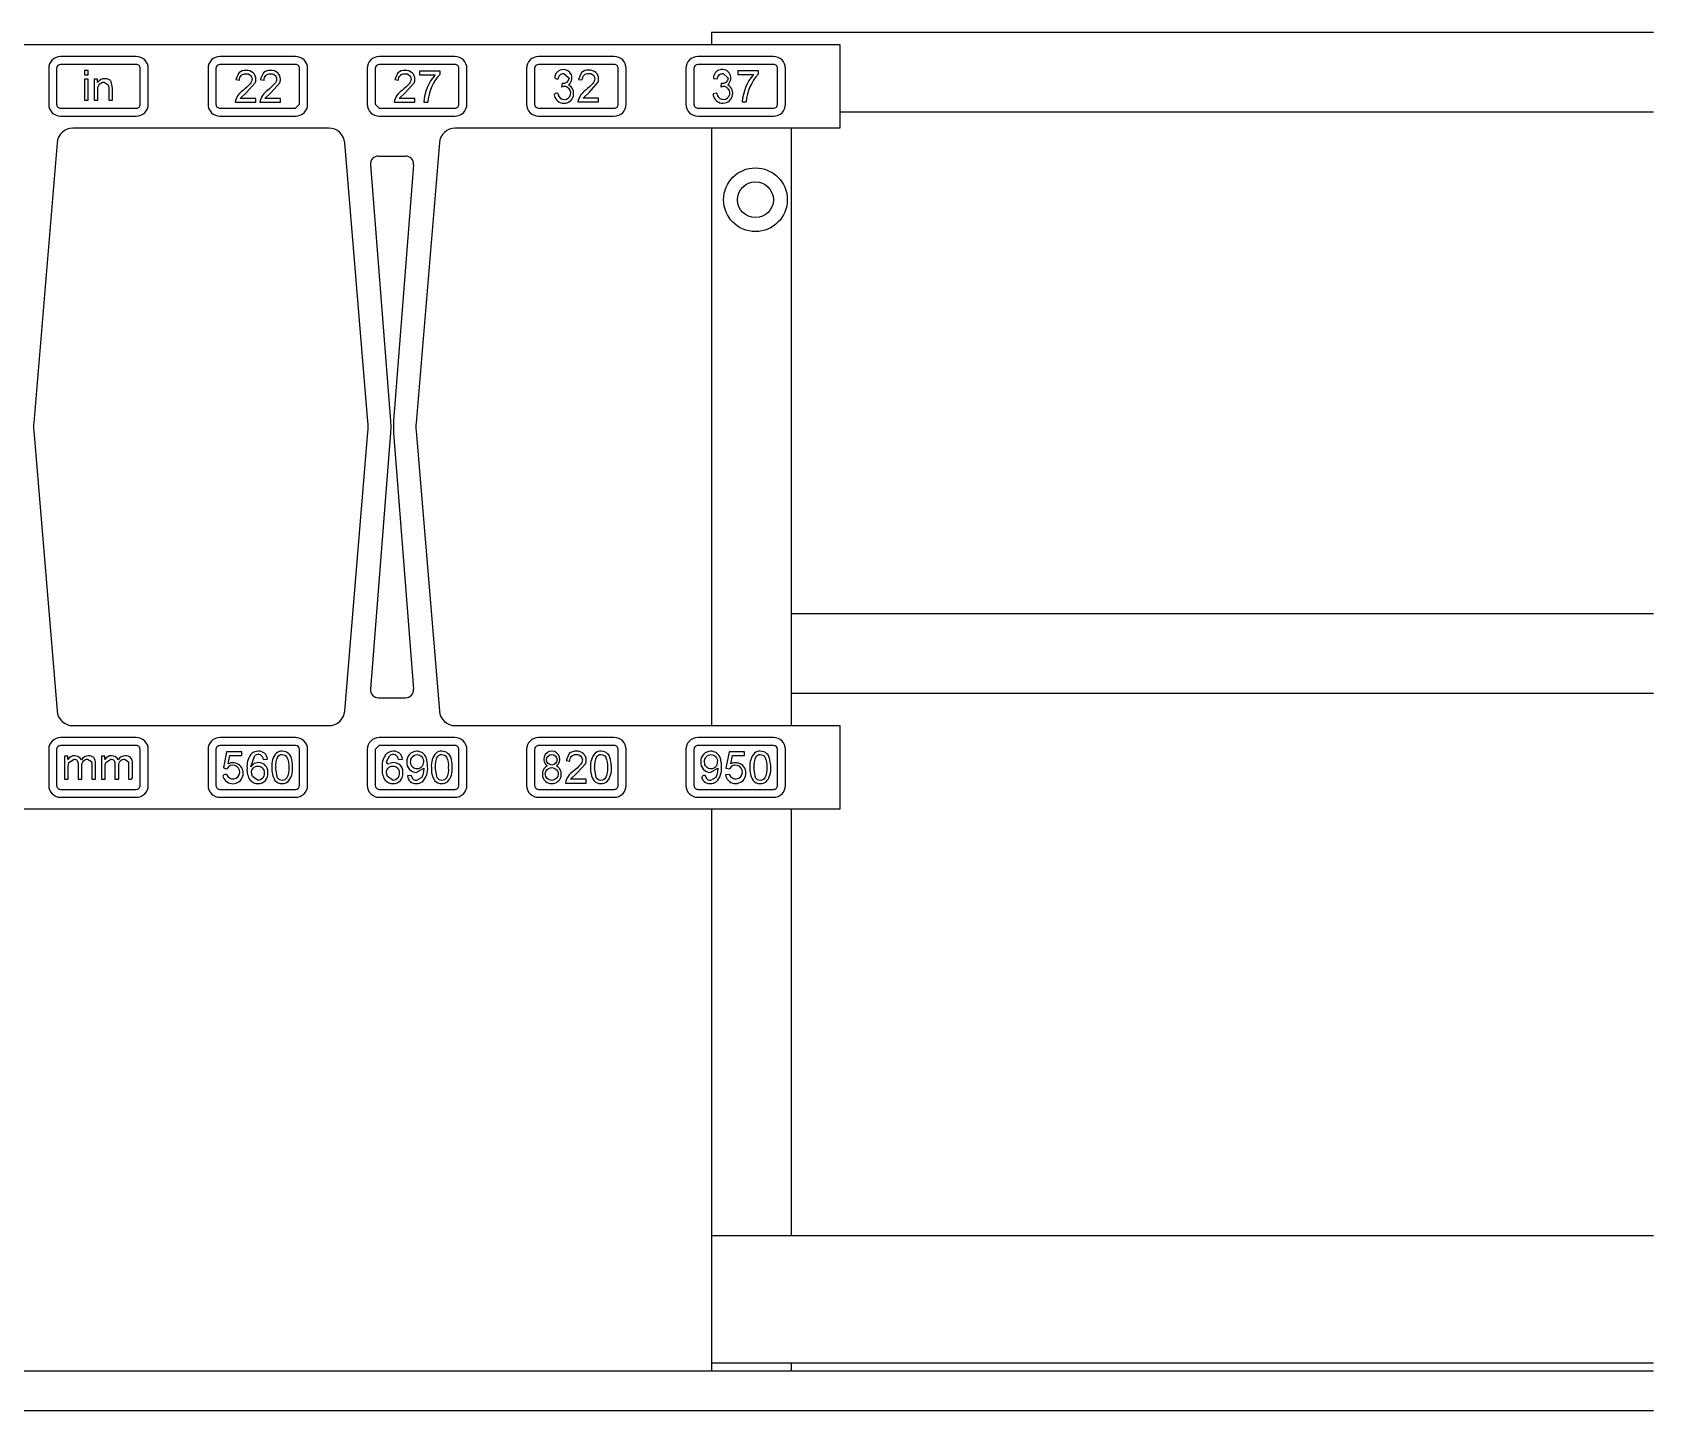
# Model space of a CAD drawing. Header units: inches. Extents: x -20 to 70.2, y -18.7 to 24.5.
# Drawn here: x 19.3 to 70.2, y -18.7 to 24.5 of the extents above; entities that cross this region are included whole.
import ezdxf

# ---------------------------------------------------------------- set-up
doc = ezdxf.new("R2010")
doc.units = ezdxf.units.IN
doc.header["$LTSCALE"] = 0.03937
doc.header["$MEASUREMENT"] = 0

msp = doc.modelspace()

# ---------------------------------------------------------------- linework, layer by layer
for p, q in [((70.157, 24.505), (40.596, 24.504)), ((40.596, 24.504), (40.596, 24.125)), ((7.248, 24.125), (44.623, 24.125)), ((44.623, 24.125), (44.623, 23.875)), ((44.623, 24.125), (44.623, 21.5)), ((22.54, 23.75), (20.165, 23.75)), ((22.54, 23.5), (20.165, 23.5)), ((27.54, 23.75), (25.165, 23.75)), ((27.54, 23.5), (25.165, 23.5)), ((32.54, 23.75), (30.165, 23.75)), ((32.54, 23.5), (30.165, 23.5)), ((37.54, 23.75), (35.165, 23.75)), ((37.54, 23.5), (35.165, 23.5)), ((42.54, 23.75), (40.165, 23.75)), ((42.54, 23.5), (40.165, 23.5)), ((19.79, 23.375), (19.79, 22.25)), ((20.04, 23.375), (20.04, 22.25)), ((20.909, 23.309), (20.909, 23.171)), ((21.03, 23.309), (20.909, 23.309)), ((20.909, 23.171), (21.03, 23.171)), ((20.909, 23.038), (20.909, 22.378)), ((21.03, 23.038), (20.909, 23.038)), ((21.03, 23.171), (21.03, 23.309)), ((21.03, 22.378), (21.03, 23.038)), ((21.217, 23.038), (21.217, 22.378)), ((21.325, 23.038), (21.217, 23.038)), ((21.325, 22.936), (21.325, 23.038)), ((22.665, 22.25), (22.665, 23.375)), ((22.915, 22.25), (22.915, 23.375)), ((24.79, 23.375), (24.79, 22.25)), ((25.04, 23.375), (25.04, 22.25)), ((25.659, 23.023), (25.78, 23.005)), ((26.431, 23.023), (26.551, 23.005)), ((27.665, 22.25), (27.665, 23.375)), ((27.915, 22.25), (27.915, 23.375)), ((29.79, 23.375), (29.79, 22.25)), ((30.04, 23.375), (30.04, 22.25)), ((30.65, 23.023), (30.771, 23.005)), ((31.427, 23.294), (31.427, 23.174)), ((32.072, 23.294), (31.427, 23.294)), ((31.427, 23.174), (31.915, 23.174)), ((32.072, 23.197), (32.072, 23.294)), ((32.665, 22.25), (32.665, 23.375)), ((32.915, 22.25), (32.915, 23.375)), ((34.79, 23.375), (34.79, 22.25)), ((35.04, 23.375), (35.04, 22.25)), ((35.727, 23.052), (35.778, 23.044)), ((35.902, 22.9), (35.888, 22.791)), ((36.417, 23.032), (36.537, 23.014)), ((37.665, 22.25), (37.665, 23.375)), ((37.915, 22.25), (37.915, 23.375)), ((39.79, 23.375), (39.79, 22.25)), ((40.04, 23.375), (40.04, 22.25)), ((40.653, 23.063), (40.774, 23.044)), ((40.897, 22.9), (40.883, 22.791)), ((41.418, 23.304), (41.418, 23.183)), ((42.063, 23.304), (41.418, 23.304)), ((41.418, 23.183), (41.906, 23.183)), ((42.063, 23.206), (42.063, 23.304)), ((42.665, 22.25), (42.665, 23.375)), ((42.915, 22.25), (42.915, 23.375)), ((26.292, 22.433), (25.803, 22.433)), ((26.292, 22.312), (26.292, 22.433)), ((27.063, 22.433), (26.574, 22.433)), ((27.063, 22.312), (27.063, 22.433)), ((31.283, 22.433), (30.794, 22.433)), ((31.283, 22.312), (31.283, 22.433)), ((35.766, 22.599), (35.71, 22.59)), ((37.049, 22.442), (36.56, 22.442)), ((37.049, 22.322), (37.049, 22.442)), ((40.762, 22.599), (40.641, 22.581)), ((20.165, 22.125), (22.54, 22.125)), ((20.909, 22.378), (21.03, 22.378)), ((21.217, 22.378), (21.337, 22.378)), ((21.674, 22.378), (21.795, 22.378)), ((25.165, 22.125), (27.54, 22.125)), ((25.641, 22.312), (26.292, 22.312)), ((26.412, 22.312), (27.063, 22.312)), ((27.54, 22.125), (27.665, 22.25)), ((30.04, 22.25), (30.165, 22.125)), ((30.165, 22.125), (32.54, 22.125)), ((30.632, 22.312), (31.283, 22.312)), ((31.566, 22.312), (31.686, 22.312)), ((35.165, 22.125), (37.54, 22.125)), ((36.399, 22.322), (37.049, 22.322)), ((40.165, 22.125), (42.54, 22.125)), ((41.557, 22.322), (41.677, 22.322)), ((70.157, 22.005), (44.623, 22.004)), ((20.165, 21.875), (22.54, 21.875)), ((28.584, 21.5), (20.55, 21.5)), ((25.165, 21.875), (27.54, 21.875)), ((30.165, 21.875), (32.54, 21.875)), ((44.623, 21.5), (32.55, 21.5)), ((35.165, 21.875), (37.54, 21.875)), ((40.165, 21.875), (42.54, 21.875)), ((40.596, 21.5), (40.596, 2.75)), ((43.096, 21.5), (43.096, 2.75)), ((20.052, 21.042), (19.321, 12.249)), ((29.809, 12.291), (29.082, 21.042)), ((32.052, 21.042), (31.321, 12.249)), ((29.89, 20.354), (30.517, 12.311)), ((30.139, 20.625), (30.993, 20.625)), ((31.242, 20.354), (30.615, 12.311)), ((30.517, 12.311), (30.524, 12.125)), ((30.615, 12.311), (30.608, 12.125)), ((19.321, 12.001), (20.052, 3.209)), ((29.082, 3.209), (29.809, 11.959)), ((30.517, 11.939), (29.89, 3.896)), ((30.524, 12.125), (30.517, 11.939)), ((30.608, 12.125), (30.615, 11.939)), ((30.615, 11.939), (31.242, 3.896)), ((31.321, 12.001), (32.052, 3.209)), ((70.157, 6.255), (43.096, 6.254)), ((30.139, 3.625), (30.993, 3.625)), ((70.157, 3.755), (43.096, 3.754)), ((20.55, 2.75), (28.584, 2.75)), ((32.55, 2.75), (44.621, 2.75)), ((44.621, 2.75), (44.621, 2.5)), ((44.621, 2.75), (44.621, 0.125)), ((22.54, 2.375), (20.165, 2.375)), ((22.54, 2.125), (20.165, 2.125)), ((27.54, 2.375), (25.165, 2.375)), ((27.54, 2.125), (25.165, 2.125)), ((30.165, 2.125), (30.04, 2)), ((32.54, 2.375), (30.165, 2.375)), ((32.54, 2.125), (30.165, 2.125)), ((37.54, 2.375), (35.165, 2.375)), ((37.54, 2.125), (35.165, 2.125)), ((42.54, 2.375), (40.165, 2.375)), ((42.54, 2.125), (40.165, 2.125)), ((19.79, 2), (19.79, 0.875)), ((20.04, 2), (20.04, 0.875)), ((20.286, 1.793), (20.286, 1.07)), ((20.394, 1.793), (20.286, 1.793)), ((20.394, 1.685), (20.394, 1.793)), ((21.443, 1.793), (21.443, 1.07)), ((21.551, 1.793), (21.443, 1.793)), ((21.551, 1.685), (21.551, 1.793)), ((22.665, 0.875), (22.665, 2)), ((22.915, 0.875), (22.915, 2)), ((24.79, 2), (24.79, 0.875)), ((25.04, 2), (25.04, 0.875)), ((25.371, 1.929), (25.282, 1.48)), ((25.847, 1.929), (25.371, 1.929)), ((25.418, 1.547), (25.47, 1.808)), ((25.47, 1.808), (25.847, 1.808)), ((25.847, 1.808), (25.847, 1.929)), ((26.136, 1.459), (26.259, 1.812)), ((26.534, 1.688), (26.654, 1.7)), ((27.665, 0.875), (27.665, 2)), ((27.915, 0.875), (27.915, 2)), ((29.79, 2), (29.79, 0.875)), ((30.04, 2), (30.04, 0.875)), ((30.389, 1.626), (30.496, 1.812)), ((30.771, 1.688), (30.891, 1.7)), ((32.665, 0.875), (32.665, 2)), ((32.915, 0.875), (32.915, 2)), ((34.79, 2), (34.79, 0.875)), ((35.04, 2), (35.04, 0.875)), ((36.027, 1.657), (36.147, 1.639)), ((37.665, 0.875), (37.665, 2)), ((37.915, 0.875), (37.915, 2)), ((39.79, 2), (39.79, 0.875)), ((40.04, 2), (40.04, 0.875)), ((41.147, 1.929), (41.045, 1.416)), ((41.623, 1.929), (41.147, 1.929)), ((41.194, 1.546), (41.246, 1.808)), ((41.246, 1.808), (41.623, 1.808)), ((41.623, 1.808), (41.623, 1.929)), ((42.665, 0.875), (42.665, 2)), ((42.915, 0.875), (42.915, 2)), ((20.286, 1.07), (20.406, 1.07)), ((20.714, 1.07), (20.834, 1.07)), ((21.141, 1.07), (21.262, 1.07)), ((21.443, 1.07), (21.563, 1.07)), ((21.87, 1.07), (21.991, 1.07)), ((22.298, 1.07), (22.356, 1.07)), ((25.371, 1.218), (25.319, 1.213)), ((25.333, 1.406), (25.383, 1.398)), ((31.168, 1.188), (31.048, 1.176)), ((36.659, 1.067), (36.17, 1.067)), ((36.659, 0.947), (36.659, 1.067)), ((40.394, 1.188), (40.344, 1.183)), ((41.147, 1.218), (41.027, 1.206)), ((41.045, 1.416), (41.159, 1.398)), ((20.165, 0.75), (22.54, 0.75)), ((25.165, 0.75), (27.54, 0.75)), ((30.165, 0.75), (32.54, 0.75)), ((35.165, 0.75), (37.54, 0.75)), ((36.009, 0.947), (36.659, 0.947)), ((40.165, 0.75), (42.54, 0.75)), ((44.621, 0.125), (7.248, 0.125)), ((20.165, 0.5), (22.54, 0.5)), ((25.165, 0.5), (27.54, 0.5)), ((30.165, 0.5), (32.54, 0.5)), ((35.165, 0.5), (37.54, 0.5)), ((40.165, 0.5), (42.54, 0.5)), ((40.596, 0.125), (40.596, -17.496)), ((43.096, 0.125), (43.096, -13.258)), ((40.596, -13.246), (70.157, -13.246)), ((40.596, -17.246), (70.157, -17.246)), ((43.096, -17.246), (43.096, -17.496)), ((-19.986, -17.496), (70.157, -17.496)), ((-19.986, -18.746), (70.157, -18.746))]:
    msp.add_line(p, q)
for points in [[(21.795, 22.378), (21.795, 22.757), (21.751, 22.966, 0.138515), (21.67, 23.027, 0.103394), (21.552, 23.05, 0.262916), (21.325, 22.936)], [(21.337, 22.378), (21.337, 22.706, -0.208942), (21.393, 22.893, -0.188332), (21.526, 22.942), (21.66, 22.862, -0.085681), (21.674, 22.751), (21.674, 22.378)], [(25.78, 23.005, -0.202699), (25.835, 23.156, -0.206195), (25.98, 23.21, -0.428659), (26.171, 23.041, -0.172586), (26.11, 22.896, -0.040779), (25.889, 22.683, 0.211735), (25.641, 22.312)], [(25.803, 22.433), (26.001, 22.623), (26.268, 22.919, 0.101399), (26.292, 23.037, 0.214499), (26.209, 23.233, 0.197806), (25.982, 23.312, 0.186558), (25.756, 23.239), (25.659, 23.023)], [(26.551, 23.005, -0.202699), (26.606, 23.156, -0.206195), (26.751, 23.21, -0.428659), (26.943, 23.041, -0.172586), (26.881, 22.896, -0.040779), (26.66, 22.683, 0.211735), (26.412, 22.312)], [(26.574, 22.433), (26.772, 22.623), (27.039, 22.919, 0.101399), (27.063, 23.037, 0.214499), (26.98, 23.233, 0.197806), (26.753, 23.312, 0.186558), (26.527, 23.239), (26.431, 23.023)], [(30.771, 23.005, -0.202699), (30.826, 23.156, -0.206195), (30.97, 23.21, -0.428659), (31.162, 23.041, -0.172586), (31.101, 22.896, -0.040779), (30.88, 22.683, 0.211735), (30.632, 22.312)], [(30.794, 22.433), (30.992, 22.623), (31.258, 22.919, 0.101399), (31.283, 23.037, 0.214499), (31.199, 23.233, 0.197806), (30.973, 23.312, 0.186558), (30.747, 23.239), (30.65, 23.023)], [(35.778, 23.044, -0.171909), (35.839, 23.175, -0.194147), (35.958, 23.219), (36.121, 23.064, -0.402594), (35.902, 22.9)], [(36.537, 23.014, -0.202699), (36.592, 23.165, -0.206195), (36.737, 23.219, -0.428659), (36.929, 23.05, -0.172586), (36.867, 22.905, -0.040779), (36.646, 22.692, 0.211735), (36.399, 22.322)], [(36.56, 22.442), (36.759, 22.633), (37.025, 22.929, 0.101399), (37.049, 23.046, 0.214499), (36.966, 23.242, 0.197806), (36.739, 23.322, 0.186558), (36.514, 23.248), (36.417, 23.032)], [(40.774, 23.044, -0.171909), (40.835, 23.175, -0.194147), (40.954, 23.219), (41.117, 23.064, -0.402594), (40.897, 22.9)], [(20.406, 1.07), (20.406, 1.441, -0.086583), (20.426, 1.591), (20.586, 1.697, -0.246691), (20.684, 1.656, -0.157837), (20.714, 1.535), (20.714, 1.07)], [(21.262, 1.07), (21.262, 1.563, 0.197057), (21.204, 1.746, 0.207515), (21.039, 1.805, 0.266819), (20.815, 1.676)], [(20.834, 1.07), (20.834, 1.486, -0.200215), (20.885, 1.646, -0.205515), (21.012, 1.697), (21.129, 1.626, -0.081003), (21.141, 1.521), (21.141, 1.07)], [(21.563, 1.07), (21.563, 1.441, -0.086583), (21.583, 1.591), (21.742, 1.697, -0.246691), (21.84, 1.656, -0.157837), (21.87, 1.535), (21.87, 1.07)], [(22.418, 1.133), (22.418, 1.563, 0.197057), (22.361, 1.746, 0.207515), (22.195, 1.805, 0.266819), (21.972, 1.676)], [(21.991, 1.07), (21.991, 1.486, -0.200215), (22.041, 1.646, -0.205515), (22.169, 1.697), (22.286, 1.626, -0.081003), (22.298, 1.521), (22.298, 1.07)], [(26.654, 1.7, 0.188201), (26.565, 1.881, 0.187038), (26.372, 1.947, 0.237815), (26.122, 1.832, 0.167201), (26.016, 1.412, 0.173379), (26.112, 1.041, 0.230165), (26.361, 0.929, 0.43496), (26.672, 1.269, 0.782452), (26.136, 1.459)], [(26.892, 1.029, 0.235882), (27.118, 0.929, 0.173974), (27.3, 0.986, 0.210885), (27.443, 1.437, 0.060311), (27.421, 1.673, 0.390251), (27.118, 1.947, 0.173322), (26.938, 1.89, 0.211472), (26.793, 1.437)], [(26.977, 1.773, -0.250497), (27.117, 1.844, -0.254896), (27.265, 1.764, -0.137543), (27.323, 1.438, -0.13964), (27.264, 1.111, -0.250993), (27.118, 1.031, -0.250416), (26.972, 1.11), (26.913, 1.438)], [(30.891, 1.7, 0.188201), (30.802, 1.881, 0.187038), (30.609, 1.947, 0.237815), (30.359, 1.832, 0.167201), (30.253, 1.412, 0.173379), (30.349, 1.041, 0.230165), (30.598, 0.929, 0.43496), (30.909, 1.269, 0.587075), (30.481, 1.559)], [(31.048, 1.176, 0.187552), (31.136, 0.993, 0.187715), (31.326, 0.929, 0.162389), (31.517, 0.988, 0.22778), (31.68, 1.464, 0.096672), (31.639, 1.745, 0.308793), (31.341, 1.947, 0.437952), (31.03, 1.61, 0.43167), (31.323, 1.284), (31.56, 1.415)], [(31.548, 1.616, -0.194331), (31.493, 1.452, -0.217138), (31.352, 1.392, -0.440221), (31.15, 1.606, -0.423928), (31.355, 1.844, -0.435334), (31.548, 1.616)], [(31.9, 1.029, 0.235882), (32.126, 0.929, 0.173974), (32.308, 0.986, 0.210885), (32.452, 1.437, 0.060311), (32.429, 1.673, 0.390251), (32.126, 1.947, 0.173322), (31.946, 1.89, 0.211472), (31.801, 1.437)], [(31.985, 1.773, -0.250497), (32.125, 1.844, -0.254896), (32.273, 1.764, -0.137543), (32.331, 1.438, -0.13964), (32.272, 1.111, -0.250993), (32.126, 1.031, -0.250416), (31.98, 1.11), (31.921, 1.438)], [(36.147, 1.639, -0.202699), (36.202, 1.79, -0.206195), (36.347, 1.844, -0.428659), (36.539, 1.675, -0.172586), (36.477, 1.53, -0.040779), (36.257, 1.317, 0.211735), (36.009, 0.947)], [(36.17, 1.067), (36.369, 1.258), (36.635, 1.554, 0.101399), (36.659, 1.671, 0.214499), (36.576, 1.867, 0.197806), (36.35, 1.947, 0.186558), (36.124, 1.873), (36.027, 1.657)], [(36.897, 1.029, 0.235882), (37.123, 0.929, 0.173974), (37.305, 0.986, 0.210885), (37.449, 1.437, 0.060311), (37.426, 1.673, 0.390251), (37.123, 1.947, 0.173322), (36.943, 1.89, 0.211472), (36.798, 1.437)], [(36.982, 1.773, -0.250497), (37.122, 1.844, -0.254896), (37.27, 1.764, -0.137543), (37.328, 1.438, -0.13964), (37.269, 1.111, -0.250993), (37.123, 1.031, -0.250416), (36.977, 1.11), (36.918, 1.438)], [(40.292, 1.099, 0.12831), (40.362, 0.993, 0.187715), (40.552, 0.929, 0.162389), (40.743, 0.988, 0.22778), (40.906, 1.464, 0.096672), (40.865, 1.745, 0.308793), (40.567, 1.947, 0.437952), (40.256, 1.61, 0.43167), (40.549, 1.284), (40.786, 1.415)], [(40.774, 1.616, -0.194331), (40.719, 1.452, -0.217138), (40.577, 1.392, -0.440221), (40.376, 1.606, -0.423928), (40.581, 1.844, -0.435334), (40.774, 1.616)], [(41.897, 1.029, 0.235882), (42.123, 0.929, 0.173974), (42.305, 0.986, 0.210885), (42.449, 1.437, 0.060311), (42.426, 1.673, 0.390251), (42.123, 1.947, 0.173322), (41.943, 1.89, 0.211472), (41.798, 1.437)], [(41.982, 1.773, -0.250497), (42.122, 1.844, -0.254896), (42.27, 1.764, -0.137543), (42.328, 1.438, -0.13964), (42.269, 1.111, -0.250993), (42.123, 1.031, -0.250416), (41.977, 1.11), (41.918, 1.438)], [(26.154, 1.269, -0.431787), (26.356, 1.483, -0.219238), (26.498, 1.424, -0.1924), (26.552, 1.262, -0.433243), (26.36, 1.031), (26.182, 1.149), (26.154, 1.269)], [(30.391, 1.269, -0.431787), (30.593, 1.483, -0.219238), (30.735, 1.424, -0.1924), (30.789, 1.262, -0.433243), (30.597, 1.031), (30.419, 1.149), (30.391, 1.269)], [(31.56, 1.415), (31.543, 1.241, -0.070359), (31.499, 1.125), (31.331, 1.031, -0.189901), (31.225, 1.068), (31.168, 1.188)], [(40.786, 1.415), (40.768, 1.241, -0.070359), (40.725, 1.125), (40.557, 1.031, -0.189901), (40.451, 1.068), (40.394, 1.188)]]:
    msp.add_lwpolyline(points, format="xyb")
for centre, radius in [((41.971, 19.254), 1), ((41.971, 19.254), 0.562), ((35.578, 1.678), 0.166), ((35.578, 1.233), 0.202)]:
    msp.add_circle(centre, radius)
for centre, radius, start, end in [((20.165, 23.375), 0.375, 89.9934, 180.0066), ((20.165, 23.375), 0.125, 90, 180), ((22.54, 23.375), 0.375, 359.9934, 90.0066), ((22.54, 23.375), 0.125, 359.9934, 90.0066), ((25.165, 23.375), 0.375, 89.9934, 180.0066), ((25.165, 23.375), 0.125, 90, 180), ((27.54, 23.375), 0.375, 359.9934, 90.0066), ((27.54, 23.375), 0.125, 359.9934, 90.0066), ((30.165, 23.375), 0.375, 89.9934, 180.0066), ((30.165, 23.375), 0.125, 90, 180), ((32.54, 23.375), 0.375, 359.9934, 90.0066), ((32.54, 23.375), 0.125, 359.9934, 90.0066), ((35.165, 23.375), 0.375, 89.9934, 180.0066), ((35.165, 23.375), 0.125, 90, 180), ((37.54, 23.375), 0.375, 359.9934, 90.0066), ((37.54, 23.375), 0.125, 359.9934, 90.0066), ((40.165, 23.375), 0.375, 89.9934, 180.0066), ((40.165, 23.375), 0.125, 90, 180), ((42.54, 23.375), 0.375, 359.9934, 90.0066), ((42.54, 23.375), 0.125, 359.9934, 90.0066), ((33.048, 22.213), 1.486, 139.6896, 176.156), ((33.219, 22.171), 1.539, 138.1779, 174.7144), ((35.727, 23.109), 0.0568, 151.2181, 269.3379), ((35.94, 23.074), 0.27, 307.6738, 166.6012), ((40.926, 23.069), 0.273, 309.9552, 181.3731), ((43.039, 22.222), 1.486, 139.6896, 176.156), ((43.21, 22.18), 1.539, 138.1779, 174.7144), ((35.711, 22.534), 0.0563, 90.3282, 206.0876), ((35.957, 22.59), 0.308, 195.1415, 61.331), ((35.97, 22.605), 0.204, 181.7524, 113.7153), ((40.949, 22.592), 0.308, 182.1657, 60.4254), ((40.965, 22.605), 0.204, 181.7524, 113.7153), ((20.165, 22.25), 0.375, 179.9934, 270.0066), ((20.165, 22.25), 0.125, 179.9934, 270.0066), ((22.54, 22.25), 0.375, 269.9934, 0.0066), ((22.54, 22.25), 0.125, 269.9934, 0.0066), ((25.165, 22.25), 0.375, 179.9934, 270.0066), ((25.165, 22.25), 0.125, 179.9934, 270.0066), ((27.54, 22.25), 0.375, 269.9934, 0.0066), ((30.165, 22.25), 0.375, 179.9934, 270.0066), ((32.54, 22.25), 0.375, 269.9934, 0.0066), ((32.54, 22.25), 0.125, 269.9934, 0.0066), ((35.165, 22.25), 0.375, 179.9934, 270.0066), ((35.165, 22.25), 0.125, 180, 270), ((37.54, 22.25), 0.375, 269.9934, 0.0066), ((37.54, 22.25), 0.125, 269.9934, 0.0066), ((40.165, 22.25), 0.375, 179.9934, 270.0066), ((40.165, 22.25), 0.125, 179.9934, 270.0066), ((42.54, 22.25), 0.375, 269.9934, 0.0066), ((42.54, 22.25), 0.125, 270, 0), ((20.55, 21), 0.5, 89.9945, 175.253), ((28.584, 21), 0.5, 4.747, 90.0055), ((32.55, 21), 0.5, 89.9945, 175.253), ((30.139, 20.375), 0.25, 89.9936, 184.7589), ((30.993, 20.375), 0.25, 355.2411, 90.0064), ((20.816, 12.125), 1.5, 175.2475, 184.7525), ((27.816, 12.125), 2, 355.2475, 4.7525), ((32.816, 12.125), 1.5, 175.2475, 184.7525), ((30.139, 3.875), 0.25, 175.2411, 270.0064), ((30.993, 3.875), 0.25, 269.9936, 4.7589), ((20.55, 3.25), 0.5, 184.747, 270.0055), ((28.584, 3.25), 0.5, 269.9949, 355.2526), ((32.55, 3.25), 0.5, 184.747, 270.0049), ((20.165, 2), 0.375, 89.9934, 180.0066), ((20.165, 2), 0.125, 90, 180), ((22.54, 2), 0.375, 359.9934, 90.0066), ((22.54, 2), 0.125, 359.9934, 90.0066), ((25.165, 2), 0.375, 89.9934, 180.0066), ((25.165, 2), 0.125, 90, 180), ((27.54, 2), 0.375, 359.9934, 90.0066), ((27.54, 2), 0.125, 0, 90), ((30.165, 2), 0.375, 89.9934, 180.0066), ((32.54, 2), 0.375, 359.9934, 90.0066), ((32.54, 2), 0.125, 359.9934, 90.0066), ((35.165, 2), 0.375, 89.9934, 180.0066), ((35.165, 2), 0.125, 89.9934, 180.0066), ((37.54, 2), 0.375, 359.9934, 90.0066), ((37.54, 2), 0.125, 359.9934, 90.0066), ((40.165, 2), 0.375, 89.9934, 180.0066), ((40.165, 2), 0.125, 89.9934, 180.0066), ((42.54, 2), 0.375, 359.9934, 90.0066), ((42.54, 2), 0.125, 0, 90), ((20.602, 1.565), 0.24, 27.6373, 149.9805), ((21.759, 1.565), 0.24, 27.6373, 149.9805), ((25.569, 1.256), 0.328, 202.2919, 117.4958), ((26.362, 1.674), 0.172, 4.5833, 126.8012), ((27.537, 1.493), 0.626, 153.4477, 185.1034), ((30.448, 1.61), 0.0611, 164.9309, 300.3817), ((30.599, 1.674), 0.172, 4.5833, 126.8012), ((32.545, 1.493), 0.626, 153.4477, 185.1034), ((35.58, 1.696), 0.251, 304.5711, 235.4289), ((37.542, 1.493), 0.626, 153.4477, 185.1034), ((41.348, 1.26), 0.326, 189.5272, 118.296), ((42.542, 1.493), 0.626, 153.4477, 185.1034), ((22.365, 1.123), 0.0539, 259.976, 10.024), ((25.317, 1.156), 0.0568, 87.8599, 205.5547), ((25.332, 1.461), 0.0544, 158.891, 270.8264), ((25.573, 1.295), 0.216, 200.9622, 151.4097), ((27.462, 1.383), 0.671, 175.341, 211.8222), ((32.47, 1.383), 0.671, 175.341, 211.8222), ((35.58, 1.227), 0.298, 118.5232, 61.4768), ((37.467, 1.383), 0.671, 175.341, 211.8222), ((40.342, 1.125), 0.0572, 88.2069, 207.3125), ((41.349, 1.295), 0.216, 200.9622, 151.4097), ((42.467, 1.383), 0.671, 175.341, 211.8222), ((20.165, 0.875), 0.375, 179.9934, 270.0066), ((20.165, 0.875), 0.125, 179.9934, 270.0066), ((22.54, 0.875), 0.375, 269.9934, 0.0066), ((22.54, 0.875), 0.125, 269.9934, 0.0066), ((25.165, 0.875), 0.375, 179.9934, 270.0066), ((25.165, 0.875), 0.125, 179.9934, 270.0066), ((27.54, 0.875), 0.375, 269.9934, 0.0066), ((27.54, 0.875), 0.125, 270, 0), ((30.165, 0.875), 0.375, 179.9934, 270.0066), ((30.165, 0.875), 0.125, 179.9934, 270.0066), ((32.54, 0.875), 0.375, 269.9934, 0.0066), ((32.54, 0.875), 0.125, 269.9934, 0.0066), ((35.165, 0.875), 0.375, 179.9934, 270.0066), ((35.165, 0.875), 0.125, 179.9934, 270.0066), ((37.54, 0.875), 0.375, 269.9934, 0.0066), ((37.54, 0.875), 0.125, 269.9934, 0.0066), ((40.165, 0.875), 0.375, 179.9934, 270.0066), ((40.165, 0.875), 0.125, 179.9934, 270.0066), ((42.54, 0.875), 0.375, 269.9934, 0.0066), ((42.54, 0.875), 0.125, 269.9934, 0.0066)]:
    msp.add_arc(centre, radius, start, end)

doc.saveas('drawing.dxf')
